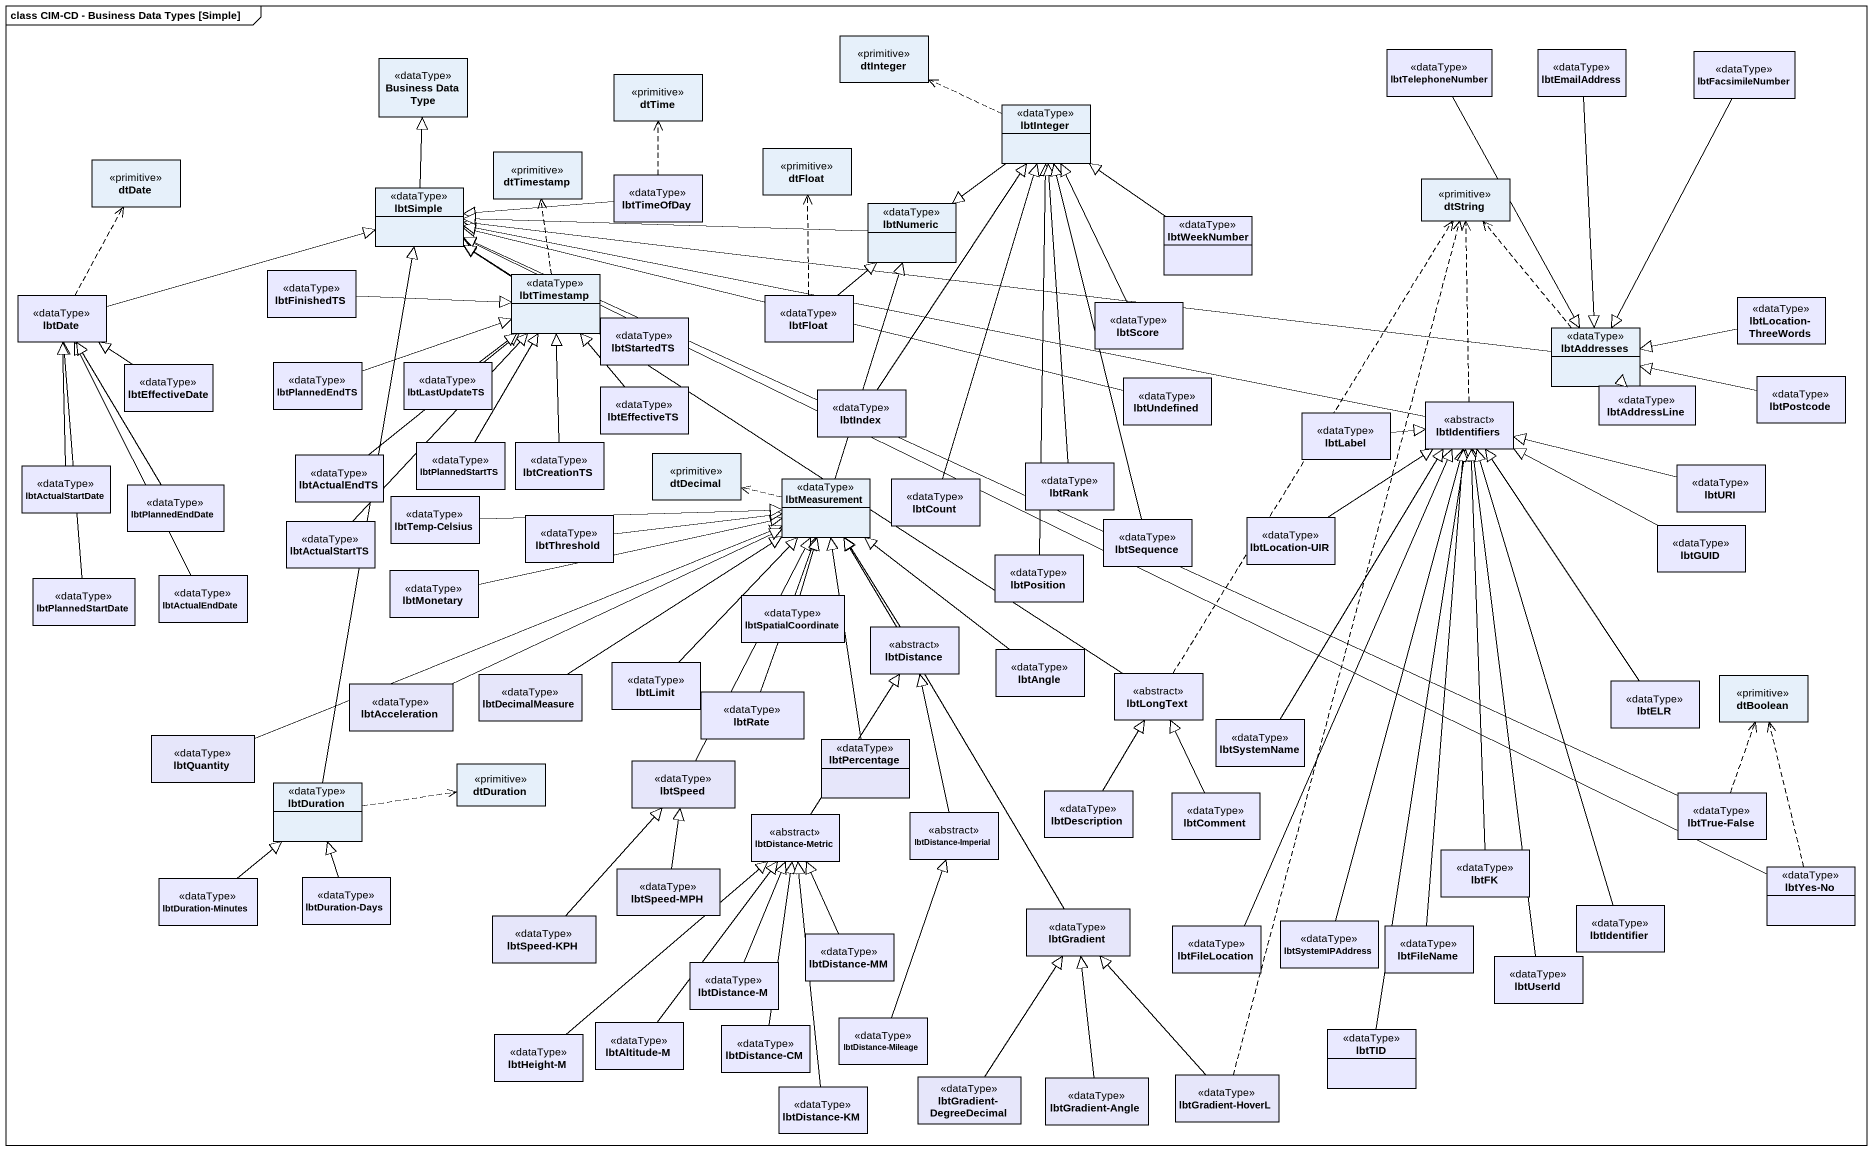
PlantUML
@startuml
mainframe class CIM-CD - Business Data Types [Simple]
hide circle
hide empty members
class "Business Data Type" as Business_Data_Type <<dataType>>
class dtInteger <<primitive>>
class lbtTelephoneNumber <<dataType>> #E9E9FF
class lbtEmailAddress <<dataType>> #E9E9FF
class lbtFacsimileNumber <<dataType>> #E9E9FF
class dtTime <<primitive>>
class lbtInteger <<dataType>>
class dtTimestamp <<primitive>>
class dtFloat <<primitive>>
class dtDate <<primitive>>
class lbtSimple <<dataType>>
class lbtTimeOfDay <<dataType>> #E9E9FF
class dtString <<primitive>>
class lbtNumeric <<dataType>>
class lbtWeekNumber <<dataType>> #E9E9FF
class lbtFinishedTS <<dataType>> #E9E9FF
class lbtTimestamp <<dataType>>
class lbtDate <<dataType>> #E9E9FF
class lbtStartedTS <<dataType>> #E9E9FF
class lbtFloat <<dataType>> #E9E9FF
class lbtScore <<dataType>> #E9E9FF
class lbtAddresses <<dataType>>
class "lbtLocation-ThreeWords" as lbtLocation_ThreeWords <<dataType>> #E9E9FF
class lbtEffectiveDate <<dataType>> #E9E9FF
class lbtPlannedEndTS <<dataType>> #E9E9FF
class lbtLastUpdateTS <<dataType>> #E9E9FF
class lbtUndefined <<dataType>> #E9E9FF
class lbtPostcode <<dataType>> #E9E9FF
class lbtEffectiveTS <<dataType>> #E9E9FF
class lbtIndex <<dataType>> #E9E9FF
class lbtLabel <<dataType>> #E9E9FF
class lbtIdentifiers <<abstract>> #E9E9FF
class lbtAddressLine <<dataType>> #E9E9FF
class lbtActualStartDate <<dataType>> #E9E9FF
class lbtActualEndTS <<dataType>> #E9E9FF
class lbtPlannedStartTS <<dataType>> #E9E9FF
class lbtCreationTS <<dataType>> #E9E9FF
class dtDecimal <<primitive>>
class lbtRank <<dataType>> #E9E9FF
class lbtURI <<dataType>> #E9E9FF
class lbtPlannedEndDate <<dataType>> #E9E9FF
class "lbtTemp-Celsius" as lbtTemp_Celsius <<dataType>> #E9E9FF
class lbtMeasurement <<dataType>>
class lbtCount <<dataType>> #E9E9FF
class lbtActualStartTS <<dataType>> #E9E9FF
class lbtThreshold <<dataType>> #E9E9FF
class lbtPosition <<dataType>> #E9E9FF
class lbtSequence <<dataType>> #E9E9FF
class "lbtLocation-UIR" as lbtLocation_UIR <<dataType>> #E9E9FF
class lbtGUID <<dataType>> #E9E9FF
class lbtPlannedStartDate <<dataType>> #E9E9FF
class lbtActualEndDate <<dataType>> #E9E9FF
class lbtMonetary <<dataType>> #E9E9FF
class lbtSpatialCoordinate <<dataType>> #E9E9FF
class lbtDistance <<abstract>> #E9E9FF
class lbtAcceleration <<dataType>> #E6E6FA
class lbtDecimalMeasure <<dataType>> #E6E6FA
class lbtLimit <<dataType>> #E9E9FF
class lbtAngle <<dataType>> #E9E9FF
class lbtLongText <<abstract>> #E9E9FF
class lbtELR <<dataType>> #E9E9FF
class dtBoolean <<primitive>>
class lbtRate <<dataType>> #E9E9FF
class lbtSystemName <<dataType>> #E9E9FF
class lbtQuantity <<dataType>> #E6E6FA
class dtDuration <<primitive>>
class lbtSpeed <<dataType>> #E6E6FA
class lbtPercentage <<dataType>> #E6E6FA
class lbtDuration <<dataType>>
class "lbtDistance-Metric" as lbtDistance_Metric <<abstract>> #E9E9FF
class "lbtDistance-Imperial" as lbtDistance_Imperial <<abstract>> #E9E9FF
class lbtDescription <<dataType>> #E9E9FF
class lbtComment <<dataType>> #E9E9FF
class "lbtTrue-False" as lbtTrue_False <<dataType>> #E9E9FF
class lbtFK <<dataType>> #E9E9FF
class "lbtYes-No" as lbtYes_No <<dataType>> #E9E9FF
class "lbtDuration-Minutes" as lbtDuration_Minutes <<dataType>> #E9E9FF
class "lbtDuration-Days" as lbtDuration_Days <<dataType>> #E9E9FF
class "lbtSpeed-MPH" as lbtSpeed_MPH <<dataType>> #E6E6FA
class lbtGradient <<dataType>> #E6E6FA
class lbtIdentifier <<dataType>> #E9E9FF
class "lbtSpeed-KPH" as lbtSpeed_KPH <<dataType>> #E6E6FA
class "lbtDistance-MM" as lbtDistance_MM <<dataType>> #E9E9FF
class lbtFileLocation <<dataType>> #E9E9FF
class lbtSystemIPAddress <<dataType>> #E9E9FF
class lbtFileName <<dataType>> #E9E9FF
class "lbtDistance-M" as lbtDistance_M <<dataType>> #E9E9FF
class lbtUserId <<dataType>> #E9E9FF
class "lbtHeight-M" as lbtHeight_M <<dataType>> #E9E9FF
class "lbtAltitude-M" as lbtAltitude_M <<dataType>> #E9E9FF
class "lbtDistance-CM" as lbtDistance_CM <<dataType>> #E9E9FF
class "lbtDistance-Mileage" as lbtDistance_Mileage <<dataType>> #E9E9FF
class lbtTID <<dataType>> #E9E9FF
class "lbtDistance-KM" as lbtDistance_KM <<dataType>> #E9E9FF
class "lbtGradient-DegreeDecimal" as lbtGradient_DegreeDecimal <<dataType>> #E6E6FA
class "lbtGradient-Angle" as lbtGradient_Angle <<dataType>> #E6E6FA
class "lbtGradient-HoverL" as lbtGradient_HoverL <<dataType>> #E6E6FA
lbtTelephoneNumber --|> lbtAddresses
lbtEmailAddress --|> lbtAddresses
lbtFacsimileNumber --|> lbtAddresses
lbtInteger .left.> dtInteger
lbtInteger --|> lbtNumeric
lbtSimple -up-|> Business_Data_Type
lbtTimeOfDay .up.> dtTime
lbtTimeOfDay -left-|> lbtSimple
lbtNumeric -left-|> lbtSimple
lbtWeekNumber -up-|> lbtInteger
lbtFinishedTS -right-|> lbtTimestamp
lbtTimestamp .up.> dtTimestamp
lbtTimestamp -up-|> lbtSimple
lbtDate .up.> dtDate
lbtDate -right-|> lbtSimple
lbtFloat .up.> dtFloat
lbtFloat -up-|> lbtNumeric
lbtScore -up-|> lbtInteger
lbtAddresses -left-|> lbtSimple
lbtAddresses .up.> dtString
lbtLocation_ThreeWords -left-|> lbtAddresses
lbtEffectiveDate -up-|> lbtDate
lbtPlannedEndTS -right-|> lbtTimestamp
lbtLastUpdateTS -up-|> lbtTimestamp
lbtUndefined -left-|> lbtSimple
lbtPostcode -left-|> lbtAddresses
lbtEffectiveTS -up-|> lbtTimestamp
lbtIndex -up-|> lbtInteger
lbtLabel -right-|> lbtIdentifiers
lbtIdentifiers -left-|> lbtSimple
lbtIdentifiers .up.> dtString
lbtAddressLine -up-|> lbtAddresses
lbtActualStartDate -up-|> lbtDate
lbtActualEndTS -up-|> lbtTimestamp
lbtPlannedStartTS -up-|> lbtTimestamp
lbtCreationTS -up-|> lbtTimestamp
lbtRank -up-|> lbtInteger
lbtURI -left-|> lbtIdentifiers
lbtPlannedEndDate -up-|> lbtDate
lbtTemp_Celsius -right-|> lbtMeasurement
lbtMeasurement -up-|> lbtNumeric
lbtMeasurement .left.> dtDecimal
lbtCount -up-|> lbtInteger
lbtActualStartTS -up-|> lbtTimestamp
lbtThreshold -right-|> lbtMeasurement
lbtPosition -up-|> lbtInteger
lbtSequence -up-|> lbtInteger
lbtLocation_UIR -up-|> lbtIdentifiers
lbtGUID -left-|> lbtIdentifiers
lbtPlannedStartDate -up-|> lbtDate
lbtActualEndDate -up-|> lbtDate
lbtMonetary -right-|> lbtMeasurement
lbtSpatialCoordinate -up-|> lbtMeasurement
lbtDistance -up-|> lbtMeasurement
lbtAcceleration -right-|> lbtMeasurement
lbtDecimalMeasure -up-|> lbtMeasurement
lbtLimit -up-|> lbtMeasurement
lbtAngle -up-|> lbtMeasurement
lbtLongText -up-|> lbtSimple
lbtLongText .up.> dtString
lbtELR -up-|> lbtIdentifiers
lbtRate -up-|> lbtMeasurement
lbtSystemName -up-|> lbtIdentifiers
lbtQuantity -right-|> lbtMeasurement
lbtSpeed -up-|> lbtMeasurement
lbtPercentage -up-|> lbtMeasurement
lbtDuration -up-|> lbtSimple
lbtDuration .right.> dtDuration
lbtDistance_Metric -up-|> lbtDistance
lbtDistance_Imperial -up-|> lbtDistance
lbtDescription -up-|> lbtLongText
lbtComment -up-|> lbtLongText
lbtTrue_False -left-|> lbtSimple
lbtTrue_False .up.> dtBoolean
lbtFK -up-|> lbtIdentifiers
lbtYes_No -left-|> lbtSimple
lbtYes_No .up.> dtBoolean
lbtDuration_Minutes -up-|> lbtDuration
lbtDuration_Days -up-|> lbtDuration
lbtSpeed_MPH -up-|> lbtSpeed
lbtGradient -up-|> lbtMeasurement
lbtIdentifier -up-|> lbtIdentifiers
lbtSpeed_KPH -up-|> lbtSpeed
lbtDistance_MM -up-|> lbtDistance_Metric
lbtFileLocation -up-|> lbtIdentifiers
lbtSystemIPAddress -up-|> lbtIdentifiers
lbtFileName -up-|> lbtIdentifiers
lbtDistance_M -up-|> lbtDistance_Metric
lbtUserId -up-|> lbtIdentifiers
lbtHeight_M -up-|> lbtDistance_Metric
lbtAltitude_M -up-|> lbtDistance_Metric
lbtDistance_CM -up-|> lbtDistance_Metric
lbtDistance_Mileage -up-|> lbtDistance_Imperial
lbtTID -up-|> lbtIdentifiers
lbtDistance_KM -up-|> lbtDistance_Metric
lbtGradient_DegreeDecimal -up-|> lbtGradient
lbtGradient_Angle -up-|> lbtGradient
lbtGradient_HoverL .up.> dtString
lbtGradient_HoverL -up-|> lbtGradient
@enduml
